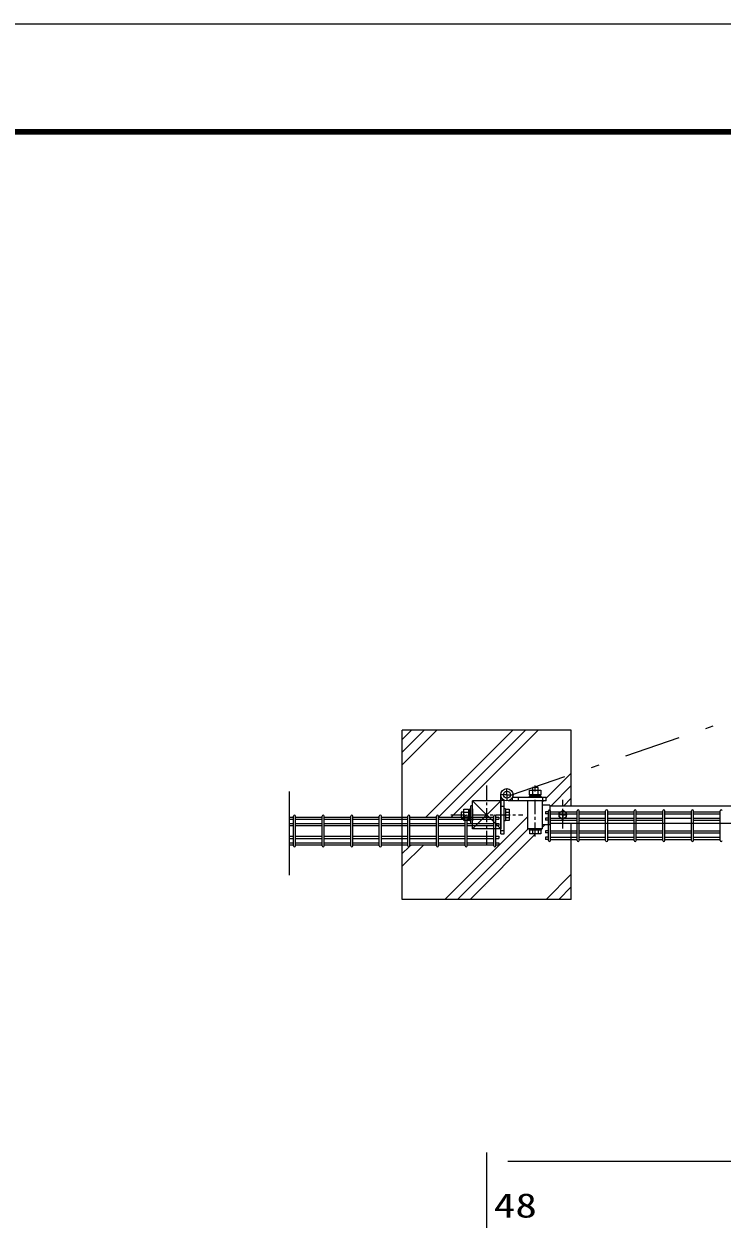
# Model space of a CAD drawing. Units: millimetres, scale not verified. Extents: x -4455 to 4455, y -3150 to 3150.
# Drawn here: x -430 to 809, y 1029 to 3150 of the extents above; entities that cross this region are included whole.
import ezdxf
from ezdxf.enums import TextEntityAlignment as Align

# ---------------------------------------------------------------- set-up
doc = ezdxf.new("R2010")
doc.units = ezdxf.units.MM
doc.header["$LTSCALE"] = 20
doc.linetypes.add('USER1', pattern=[2, 1.25, -0.25, 0.25, -0.25])
doc.linetypes.add('USER3', pattern=[10.7, 5, -2.5, 0.7, -2.5])
for name, color, linetype, lineweight in [('0-1_新目隠小2', 4, 'Continuous', 25), ('0-2_外形線', 7, 'Continuous', 25), ('0-3_0', 7, 'Continuous', 25), ('0-4_軸線', 1, 'USER1', 9), ('0-8_扉縦枠', 7, 'Continuous', 25), ('0-9_J180', 2, 'Continuous', 25), ('0-A_LAYER15', 1, 'Continuous', 25), ('0-B_EXTCNT-L', 4, 'Continuous', 25), ('0-E_ハッチング', 4, 'Continuous', 25), ('0-F_扉横枠', 7, 'Continuous', 25), ('1-0_丁番', 3, 'Continuous', 25)]:
    doc.layers.add(name, color=color, linetype=linetype, lineweight=lineweight)
doc.styles.add('ＭＳ ゴシック', font='')
doc.styles.get('ＭＳ ゴシック').set_extended_font_data('MS Gothic')

msp = doc.modelspace()

# ---------------------------------------------------------------- linework, layer by layer
at = {"layer": '0-1_新目隠小2'}
msp.add_line((389.38, 1619.59), (389.58, 1619.59), dxfattribs=at)
at = {"layer": '0-2_外形線'}
for p, q in [((366.11, 1771.58), (416.11, 1721.58)), ((366.11, 1721.58), (416.11, 1771.58)), ((366.11, 1721.58), (416.11, 1771.58)), ((416.11, 1771.58), (366.11, 1771.58)), ((366.11, 1721.58), (366.11, 1771.58)), ((416.11, 1771.58), (416.11, 1721.58)), ((416.11, 1771.58), (416.11, 1721.58))]:
    msp.add_line(p, q, dxfattribs=at)
msp.add_lwpolyline([(366.11, 1771.58), (416.11, 1721.58), (366.11, 1721.58)], dxfattribs=at)
at = {"layer": '0-3_0'}
for p, q in [((541.11, 1896.58), (241.11, 1896.58)), ((241.11, 1596.58), (241.11, 1896.58)), ((541.11, 1762.08), (541.11, 1896.58)), ((541.11, 1596.58), (541.11, 1731.08)), ((541.11, 1596.58), (241.11, 1596.58))]:
    msp.add_line(p, q, dxfattribs=at)
at = {"layer": '0-3_0', "color": 3}
msp.add_lwpolyline([(-4455, 3150), (4455, 3150), (4455, -3150), (-4455, -3150)], close=True, dxfattribs=at)
at = {"layer": '0-3_0'}
for points in [[(-4155, 2962.5), (4155, 2962.5), (4155, -2962.5), (-4155, -2962.5)], [(-4153.13, 2960.62), (4153.12, 2960.62), (4153.12, -2960.63), (-4153.13, -2960.63)], [(-4151.25, 2958.75), (4151.25, 2958.75), (4151.25, -2958.75), (-4151.25, -2958.75)], [(-4149.38, 2956.87), (4149.37, 2956.87), (4149.37, -2956.88), (-4149.38, -2956.88)], [(-4147.5, 2955), (4147.5, 2955), (4147.5, -2955), (-4147.5, -2955)]]:
    msp.add_lwpolyline(points, close=True, dxfattribs=at)
at = {"layer": '0-4_軸線'}
for p, q in [((391.11, 1693.49), (391.11, 1799.67)), ((477.11, 1707.92), (477.11, 1798.39)), ((526.31, 1722.43), (526.31, 1773)), ((526.31, 1722.43), (526.31, 1773)), ((327.29, 1746.58), (454.92, 1746.58)), ((327.43, 1746.58), (454.78, 1746.58))]:
    msp.add_line(p, q, dxfattribs=at)
at = {"layer": '0-8_扉縦枠'}
for p, q in [((490.11, 1771.58), (464.11, 1771.58)), ((464.11, 1721.58), (464.11, 1771.58)), ((490.11, 1721.58), (490.11, 1771.58)), ((490.11, 1721.58), (464.11, 1721.58)), ((466.95, 1721.58), (487.26, 1721.58))]:
    msp.add_line(p, q, dxfattribs=at)
at = {"layer": '0-9_J180'}
for p, q in [((41.11, 1742.38), (48.12, 1742.38)), ((48.12, 1691.78), (48.12, 1744.18)), ((51.72, 1691.78), (51.72, 1744.18)), ((51.72, 1742.38), (98.89, 1742.38)), ((98.89, 1691.78), (98.89, 1744.18)), ((102.49, 1691.78), (102.49, 1744.18)), ((102.49, 1742.38), (149.66, 1742.38)), ((149.66, 1691.78), (149.66, 1744.18)), ((153.26, 1691.78), (153.26, 1744.18)), ((153.26, 1742.38), (200.43, 1742.38)), ((200.43, 1691.78), (200.43, 1744.18)), ((204.03, 1691.78), (204.03, 1744.18)), ((204.03, 1742.38), (251.2, 1742.38)), ((251.2, 1691.78), (251.2, 1744.18)), ((254.8, 1691.78), (254.8, 1744.18)), ((254.8, 1742.38), (301.97, 1742.38)), ((301.97, 1691.78), (301.97, 1744.18)), ((305.57, 1691.78), (305.57, 1744.18)), ((305.57, 1742.38), (352.74, 1742.38)), ((352.74, 1691.78), (352.74, 1744.18)), ((356.34, 1691.78), (356.34, 1744.18)), ((356.34, 1742.38), (403.51, 1742.38)), ((403.51, 1691.78), (403.51, 1744.18)), ((407.11, 1691.78), (407.11, 1744.18)), ((407.11, 1742.38), (412.31, 1742.38)), ((412.31, 1742.38), (412.31, 1738.78)), ((500.61, 1751.88), (495.41, 1751.88)), ((495.41, 1751.88), (495.41, 1748.28)), ((500.61, 1748.28), (495.41, 1748.28)), ((500.62, 1701.28), (500.62, 1753.68)), ((504.22, 1701.28), (504.22, 1753.68)), ((504.22, 1751.88), (551.39, 1751.88)), ((504.22, 1748.28), (551.39, 1748.28)), ((504.22, 1740.58), (551.39, 1740.58)), ((551.39, 1701.28), (551.39, 1753.68)), ((554.99, 1701.28), (554.99, 1753.68)), ((554.99, 1751.88), (602.16, 1751.88)), ((554.99, 1748.28), (602.16, 1748.28)), ((554.99, 1740.58), (602.16, 1740.58)), ((601.65, 1711.93), (601.65, 1752.28)), ((602.16, 1701.28), (602.16, 1753.68)), ((605.25, 1752.28), (605.25, 1711.93)), ((605.76, 1701.28), (605.76, 1753.68)), ((605.76, 1751.88), (652.93, 1751.88)), ((605.76, 1748.28), (652.93, 1748.28)), ((605.76, 1740.58), (652.93, 1740.58)), ((652.93, 1701.28), (652.93, 1753.68)), ((656.53, 1701.28), (656.53, 1753.68)), ((656.53, 1751.88), (703.7, 1751.88)), ((656.53, 1748.28), (703.7, 1748.28)), ((656.53, 1740.58), (703.7, 1740.58)), ((703.7, 1701.28), (703.7, 1753.68)), ((707.3, 1701.28), (707.3, 1753.68)), ((707.3, 1751.88), (754.47, 1751.88)), ((707.3, 1748.28), (754.47, 1748.28)), ((707.3, 1740.58), (754.47, 1740.58)), ((754.47, 1701.28), (754.47, 1753.68)), ((758.07, 1701.28), (758.07, 1753.68)), ((758.07, 1751.88), (805.24, 1751.88)), ((758.07, 1748.28), (805.24, 1748.28)), ((758.07, 1740.58), (805.24, 1740.58)), ((805.24, 1701.28), (805.24, 1753.68)), ((41.11, 1738.78), (48.12, 1738.78)), ((41.11, 1731.08), (48.12, 1731.08)), ((41.11, 1727.48), (48.12, 1727.48)), ((51.72, 1738.78), (98.89, 1738.78)), ((51.72, 1731.08), (98.89, 1731.08)), ((51.72, 1727.48), (98.89, 1727.48)), ((102.49, 1738.78), (149.66, 1738.78)), ((102.49, 1731.08), (149.66, 1731.08)), ((102.49, 1727.48), (149.66, 1727.48)), ((153.26, 1738.78), (200.43, 1738.78)), ((153.26, 1731.08), (200.43, 1731.08)), ((153.26, 1727.48), (200.43, 1727.48)), ((204.03, 1738.78), (251.2, 1738.78)), ((204.03, 1731.08), (251.2, 1731.08)), ((204.03, 1727.48), (251.2, 1727.48)), ((254.8, 1738.78), (301.97, 1738.78)), ((254.8, 1731.08), (301.97, 1731.08)), ((254.8, 1727.48), (301.97, 1727.48)), ((305.57, 1738.78), (352.74, 1738.78)), ((305.57, 1731.08), (352.74, 1731.08)), ((305.57, 1727.48), (352.74, 1727.48)), ((356.34, 1738.78), (403.51, 1738.78)), ((356.34, 1731.08), (403.51, 1731.08)), ((356.34, 1727.48), (403.51, 1727.48)), ((407.11, 1738.78), (412.31, 1738.78)), ((407.11, 1731.08), (412.31, 1731.08)), ((407.11, 1727.48), (412.31, 1727.48)), ((412.31, 1731.08), (412.31, 1727.48)), ((500.61, 1736.98), (495.41, 1736.98)), ((504.22, 1736.98), (551.39, 1736.98)), ((504.22, 1717.98), (551.39, 1717.98)), ((554.99, 1736.98), (602.16, 1736.98)), ((554.99, 1717.98), (602.16, 1717.98)), ((605.76, 1736.98), (652.93, 1736.98)), ((605.76, 1717.98), (652.93, 1717.98)), ((656.53, 1736.98), (703.7, 1736.98)), ((656.53, 1717.98), (703.7, 1717.98)), ((707.3, 1717.98), (754.47, 1717.98)), ((758.07, 1736.98), (805.24, 1736.98)), ((758.07, 1717.98), (805.24, 1717.98)), ((41.11, 1708.48), (48.12, 1708.48)), ((41.11, 1704.88), (48.12, 1704.88)), ((41.11, 1697.18), (48.12, 1697.18)), ((51.72, 1708.48), (98.89, 1708.48)), ((51.72, 1704.88), (98.89, 1704.88)), ((51.72, 1697.18), (98.89, 1697.18)), ((102.49, 1708.48), (149.66, 1708.48)), ((102.49, 1704.88), (149.66, 1704.88)), ((102.49, 1697.18), (149.66, 1697.18)), ((153.26, 1708.48), (200.43, 1708.48)), ((153.26, 1704.88), (200.43, 1704.88)), ((153.26, 1697.18), (200.43, 1697.18)), ((204.03, 1708.48), (251.2, 1708.48)), ((204.03, 1704.88), (251.2, 1704.88)), ((204.03, 1697.18), (251.2, 1697.18)), ((254.8, 1708.48), (301.97, 1708.48)), ((254.8, 1704.88), (301.97, 1704.88)), ((254.8, 1697.18), (301.97, 1697.18)), ((305.57, 1708.48), (352.74, 1708.48)), ((305.57, 1704.88), (352.74, 1704.88)), ((305.57, 1697.18), (352.74, 1697.18)), ((356.34, 1708.48), (403.51, 1708.48)), ((356.34, 1704.88), (403.51, 1704.88)), ((356.34, 1697.18), (403.51, 1697.18)), ((407.11, 1708.48), (412.31, 1708.48)), ((407.11, 1704.88), (412.31, 1704.88)), ((407.11, 1697.18), (412.31, 1697.18)), ((412.31, 1708.48), (412.31, 1704.88)), ((412.31, 1697.18), (412.31, 1693.58)), ((500.61, 1714.38), (495.41, 1714.38)), ((500.61, 1703.08), (495.41, 1703.08)), ((504.22, 1714.38), (551.39, 1714.38)), ((504.22, 1706.68), (551.39, 1706.68)), ((504.22, 1703.08), (551.39, 1703.08)), ((554.99, 1714.38), (602.16, 1714.38)), ((554.99, 1706.68), (602.16, 1706.68)), ((554.99, 1703.08), (602.16, 1703.08)), ((605.76, 1714.38), (652.93, 1714.38)), ((605.76, 1706.68), (652.93, 1706.68)), ((605.76, 1703.08), (652.93, 1703.08)), ((656.53, 1714.38), (703.7, 1714.38)), ((656.53, 1706.68), (703.7, 1706.68)), ((656.53, 1703.08), (703.7, 1703.08)), ((707.3, 1714.38), (754.47, 1714.38)), ((707.3, 1706.68), (754.47, 1706.68)), ((707.3, 1703.08), (754.47, 1703.08)), ((758.07, 1714.38), (805.24, 1714.38)), ((758.07, 1706.68), (805.24, 1706.68)), ((758.07, 1703.08), (805.24, 1703.08)), ((41.11, 1693.58), (48.12, 1693.58)), ((51.72, 1693.58), (98.89, 1693.58)), ((102.49, 1693.58), (149.66, 1693.58)), ((153.26, 1693.58), (200.43, 1693.58)), ((204.03, 1693.58), (251.2, 1693.58)), ((254.8, 1693.58), (301.97, 1693.58)), ((305.57, 1693.58), (352.74, 1693.58)), ((356.34, 1693.58), (403.51, 1693.58)), ((407.11, 1693.58), (412.31, 1693.58))]:
    msp.add_line(p, q, dxfattribs=at)
for points in [[(500.61, 1740.58), (495.41, 1740.58), (495.41, 1736.98)], [(500.61, 1717.98), (495.41, 1717.98), (495.41, 1714.38)], [(500.61, 1706.68), (495.41, 1706.68), (495.41, 1703.08)]]:
    msp.add_lwpolyline(points, dxfattribs=at)
for centre, start, end in [((49.92, 1744.18), 0, 180), ((100.69, 1744.18), 0, 180), ((151.46, 1744.18), 0, 180), ((202.23, 1744.18), 0, 180), ((253, 1744.18), 0, 180), ((303.77, 1744.18), 0, 180), ((354.54, 1744.18), 0, 180), ((405.31, 1744.18), 0, 180), ((502.42, 1753.68), 0, 180), ((553.19, 1753.68), 0, 180), ((603.96, 1753.68), 0, 180), ((654.73, 1753.68), 0, 180), ((705.5, 1753.68), 0, 180), ((756.27, 1753.68), 0, 180), ((807.04, 1753.68), 0, 180), ((502.42, 1701.28), 180, 0), ((553.19, 1701.28), 180, 0), ((603.96, 1701.28), 180, 0), ((654.73, 1701.28), 180, 0), ((705.5, 1701.28), 180, 0), ((756.27, 1701.28), 180, 0), ((807.04, 1701.28), 180, 0), ((49.92, 1691.78), 180, 0), ((100.69, 1691.78), 180, 0), ((151.46, 1691.78), 180, 0), ((202.23, 1691.78), 180, 0), ((253, 1691.78), 180, 0), ((303.77, 1691.78), 180, 0), ((354.54, 1691.78), 180, 0), ((405.31, 1691.78), 180, 0)]:
    msp.add_arc(centre, 1.8, start, end, dxfattribs=at)
at = {"layer": '0-A_LAYER15'}
msp.add_line((391.11, 751.35), (391.11, 1147.29), dxfattribs=at)
at = {"layer": '0-A_LAYER15', "color": 2}
msp.add_line((428.61, 1132.29), (2693.61, 1132.29), dxfattribs=at)
at = {"layer": '0-B_EXTCNT-L'}
msp.add_line((41.11, 1639.45), (41.11, 1788.16), dxfattribs=at)
at = {"layer": '0-E_ハッチング', "linetype": 'USER3'}
msp.add_line((435.23, 1782.26), (1467.81, 2135.04), dxfattribs=at)
at = {"layer": '0-E_ハッチング'}
for p, q in [((241.11, 1835.1), (302.58, 1896.58)), ((241.11, 1857.56), (280.13, 1896.58)), ((241.11, 1880.01), (257.68, 1896.58)), ((283.09, 1742.38), (437.29, 1896.58)), ((305.57, 1742.41), (459.74, 1896.58)), ((327.99, 1742.38), (482.19, 1896.58)), ((496.67, 1776.36), (541.11, 1820.8)), ((504.84, 1762.08), (541.11, 1798.34)), ((490.11, 1769.8), (491.89, 1771.58)), ((527.29, 1762.08), (541.11, 1775.89)), ((316.89, 1596.58), (464.11, 1743.8)), ((339.34, 1596.58), (464.34, 1721.58)), ((366.15, 1721.62), (366.11, 1721.66)), ((490.11, 1724.89), (494.34, 1729.13)), ((361.79, 1596.58), (477.79, 1712.58)), ((241.11, 1655.5), (279.19, 1693.58)), ((241.11, 1677.95), (253.14, 1689.99)), ((254.78, 1691.63), (256.74, 1693.58)), ((496.5, 1596.58), (541.11, 1641.19)), ((518.95, 1596.58), (541.11, 1618.74))]:
    msp.add_line(p, q, dxfattribs=at)
at = {"layer": '0-F_扉横枠'}
for p, q in [((503.11, 1764.03), (490.11, 1764.03)), ((503.11, 1764.03), (503.11, 1729.13)), ((1517.11, 1762.08), (503.11, 1762.08)), ((526.13, 1746.58), (519.72, 1746.58)), ((519.81, 1750.33), (526.31, 1754.08)), ((519.81, 1742.83), (519.81, 1750.33)), ((519.81, 1742.83), (526.31, 1739.08)), ((526.4, 1746.58), (526.22, 1746.58)), ((532.8, 1750.33), (526.31, 1754.08)), ((526.31, 1746.76), (526.31, 1753.17)), ((526.31, 1746.49), (526.31, 1746.67)), ((526.31, 1746.4), (526.31, 1740)), ((532.8, 1742.83), (526.31, 1739.08)), ((526.49, 1746.58), (532.89, 1746.58)), ((532.8, 1742.83), (532.8, 1750.33)), ((503.11, 1729.13), (490.11, 1729.13)), ((1517.11, 1731.08), (503.11, 1731.08))]:
    msp.add_line(p, q, dxfattribs=at)
msp.add_circle((526.31, 1746.58), 6.5, dxfattribs=at)
at = {"layer": '1-0_丁番', "color": 2}
for p, q in [((426.79, 1782.26), (416.03, 1782.26)), ((427.05, 1782.26), (426.87, 1782.26)), ((426.96, 1782.44), (426.96, 1793.2)), ((426.96, 1782.17), (426.96, 1782.35)), ((426.96, 1782.08), (426.96, 1771.32)), ((427.15, 1782.26), (437.91, 1782.26))]:
    msp.add_line(p, q, dxfattribs=at)
at = {"layer": '1-0_丁番'}
for p, q in [((467.28, 1790.08), (486.91, 1790.08)), ((467.28, 1782.08), (467.28, 1790.08)), ((486.91, 1782.08), (467.28, 1782.08)), ((467.89, 1782.08), (467.89, 1779.58)), ((482.09, 1795.08), (472.09, 1795.08)), ((472.09, 1795.08), (472.09, 1790.08)), ((472.19, 1790.08), (472.19, 1782.08)), ((482, 1790.08), (482, 1782.08)), ((482.09, 1790.08), (482.09, 1795.08)), ((486.29, 1779.58), (486.29, 1782.08)), ((486.91, 1790.08), (486.91, 1782.08)), ((363.11, 1730.58), (363.11, 1762.58)), ((366.11, 1762.58), (363.11, 1762.58)), ((416.11, 1712.74), (416.11, 1780.53)), ((416.11, 1772.74), (422.11, 1772.74)), ((422.11, 1712.74), (422.11, 1772.65)), ((496.67, 1771.58), (428.88, 1771.58)), ((436.67, 1771.58), (436.67, 1777.58)), ((496.67, 1777.58), (436.75, 1777.58)), ((487.59, 1779.58), (466.59, 1779.58)), ((466.59, 1779.58), (466.59, 1777.58)), ((487.59, 1777.58), (466.59, 1777.58)), ((487.59, 1777.58), (487.59, 1779.58)), ((496.67, 1771.58), (496.67, 1777.58)), ((345.6, 1751.55), (345.6, 1741.55)), ((350.6, 1751.55), (345.6, 1751.55)), ((345.6, 1741.55), (350.6, 1741.55)), ((350.6, 1756.37), (358.6, 1756.37)), ((350.6, 1736.74), (350.6, 1756.37)), ((350.6, 1751.46), (358.6, 1751.46)), ((350.6, 1741.64), (358.6, 1741.64)), ((358.6, 1756.37), (358.6, 1736.74)), ((361.1, 1755.75), (358.6, 1755.75)), ((361.1, 1757.05), (361.1, 1736.05)), ((363.1, 1757.05), (361.1, 1757.05)), ((366.1, 1757.05), (366.1, 1736.05)), ((424.11, 1757.1), (422.11, 1757.1)), ((424.11, 1751.51), (431.11, 1751.51)), ((424.11, 1741.7), (431.11, 1741.7)), ((358.6, 1736.74), (350.6, 1736.74)), ((358.6, 1737.35), (361.1, 1737.35)), ((361.1, 1736.05), (363.1, 1736.05)), ((366.11, 1730.58), (363.11, 1730.58)), ((466.95, 1719.58), (466.95, 1721.58)), ((487.95, 1719.58), (466.95, 1719.58)), ((467.63, 1712.58), (467.63, 1719.58)), ((472.54, 1719.58), (472.54, 1712.58)), ((482.36, 1719.58), (482.36, 1712.58)), ((487.26, 1719.58), (487.26, 1712.58)), ((487.95, 1721.58), (487.95, 1719.58)), ((416.11, 1712.74), (422.11, 1712.74)), ((487.26, 1712.58), (467.63, 1712.58))]:
    msp.add_line(p, q, dxfattribs=at)
at = {"layer": '1-0_丁番', "color": 4}
for p, q in [((416.11, 1761.74), (422.11, 1761.74)), ((447.67, 1771.58), (447.67, 1777.59)), ((490.67, 1771.58), (490.67, 1777.6)), ((416.11, 1718.74), (422.13, 1718.74))]:
    msp.add_line(p, q, dxfattribs=at)
at = {"layer": '1-0_丁番'}
for points in [[(424.11, 1757.1), (424.11, 1736.1), (422.11, 1736.1)], [(424.11, 1756.42), (431.11, 1756.42), (431.11, 1736.79), (424.11, 1736.79)]]:
    msp.add_lwpolyline(points, dxfattribs=at)
for radius in [10.85, 6.15]:
    msp.add_circle((426.97, 1782.26), radius, dxfattribs=at)

# ---------------------------------------------------------------- texts
at = {"layer": '0-A_LAYER15', "color": 3, "style": 'ＭＳ ゴシック', "width": 1.3}
msp.add_text('48', height=43.26, dxfattribs=at).set_placement((403.68, 1018.97), align=Align.BOTTOM_LEFT)

doc.saveas('drawing.dxf')
